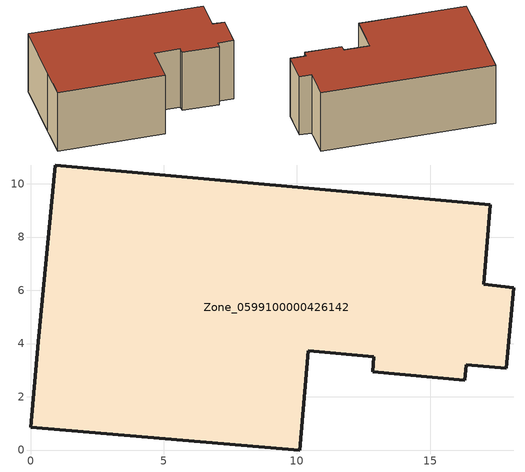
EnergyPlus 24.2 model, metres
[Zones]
Zone_0599100000426142
 floor ground (C_G): 0.92,10.71 17.27,9.21 17.01,6.22 18.14,6.09 17.86,3.07 16.36,3.19 16.3,2.62 12.84,2.94 12.89,3.5 10.41,3.72 10.1,0 0,0.86 0.28,4.07 z0
 wall outside (C_F): 17.27,9.21 0.92,10.71 0.28,4.07 0,0.86 10.1,0 10.41,3.72 12.89,3.5 12.84,2.94 16.3,2.62 16.36,3.19 17.86,3.07 18.14,6.09 17.01,6.22 17.27,9.21 z0:6.36
 roof outside (C_R): 16.36,3.19 17.86,3.07 18.14,6.09 17.01,6.22 17.27,9.21 0.92,10.71 0.28,4.07 0,0.86 10.1,0 10.41,3.72 12.89,3.5 12.84,2.94 16.3,2.62 z6.36
[BUILDING]
Pand.0599100000426142: North Axis=0; Terrain=City; Loads Convergence Tolerance Value=0.04; Temperature Convergence Tolerance Value=0.4; Solar Distribution=FullExterior; Maximum Number of Warmup Days=25; Minimum Number of Warmup Days=1
[Site:Location]
Rotterdam.The.Hague.AP_ZH_NLD Design_Conditions: Latitude=51.96; Longitude=4.45; Time Zone=1; Elevation=-4.5
[SITE:GROUNDTEMPERATURE:BUILDINGSURFACE]
18, 18, 18, 18, 18, 18, 18, 18, 18, 18, 18, 18
[MATERIAL] Thermal Absorptance=0.9; Solar Absorptance=0.7; Visible Absorptance=0.7
Name | Roughness | Thickness | Conductivity | Density | Specific Heat
G.D.2006-2014 | MediumSmooth | 0.15 | 0.06 | 540 | 1210
F.D.2006-2014 | Rough | 0.3 | 0.12 | 1920 | 840
R.D.2006-2014 | MediumRough | 0.2 | 0.08 | 1500 | 1000
[CONSTRUCTION]
C_G: G.D.2006-2014
C_F: F.D.2006-2014
C_R: R.D.2006-2014
[ZONE]
Zone_0599100000426142: Type=1; Multiplier=1; Ceiling Height=Autocalculate; Volume=Autocalculate; Floor Area=autocalculate; Part of Total Floor Area=Yes
[ZONEINFILTRATION:DESIGNFLOWRATE]
Infil_Zone_0599100000426142: Zone or ZoneList or Space or SpaceList=Zone_0599100000426142; Schedule=AlwaysOn; Design Flow Rate Calculation Method=Flow/Area; Flow Rate per Floor Area=0.0021; Constant Term Coefficient=1; Temperature Term Coefficient=0; Velocity Term Coefficient=0; Velocity Squared Term Coefficient=0
[HVACTEMPLATE:ZONE:IDEALLOADSAIRSYSTEM]
Zone_0599100000426142: Maximum Heating Supply Air Temperature=50; Minimum Cooling Supply Air Temperature=13; Maximum Heating Supply Air Humidity Ratio=0.0156; Minimum Cooling Supply Air Humidity Ratio=0.0077; Heating Limit=NoLimit; Cooling Limit=NoLimit; Dehumidification Control Type=ConstantSensibleHeatRatio; Cooling Sensible Heat Ratio=0.7; Dehumidification Setpoint=60; Humidification Control Type=None; Humidification Setpoint=30; Outdoor Air Method=None; Outdoor Air Flow Rate per Person=0.00944; Outdoor Air Flow Rate per Zone Floor Area=0; Outdoor Air Flow Rate per Zone=0; Demand Controlled Ventilation Type=None; Outdoor Air Economizer Type=NoEconomizer; Heat Recovery Type=None; Sensible Heat Recovery Effectiveness=0.7; Latent Heat Recovery Effectiveness=0.65
[ZONECONTROL:THERMOSTAT]
ThermostatControl_Zone_0599100000426142: Zone or ZoneList=Zone_0599100000426142; Control Type Schedule=DualSetpointControlType; Control 1=Thermostat_Zone_0599100000426142; Temperature Difference Between Cutout And Setpoint=0
[THERMOSTATSETPOINT:DUALSETPOINT]
Thermostat_Zone_0599100000426142: Heating Setpoint Temperature Schedule=HeatingSetpoint_Zone_0599100000426142; Cooling Setpoint Temperature Schedule=CoolingSetpoint_Zone_0599100000426142
[SCHEDULE:COMPACT]
HeatingSetpoint_Zone_0599100000426142: Through: 12/31, For: AllDays, Until: 24:00, 21
CoolingSetpoint_Zone_0599100000426142: Through: 12/31, For: AllDays, Until: 24:00, 24
DualSetpointControlType: Through: 12/31, For: AllDays, Until: 24:00, 4
AlwaysOn: Through: 12/31, For: AllDays, Until: 24:00, 1
